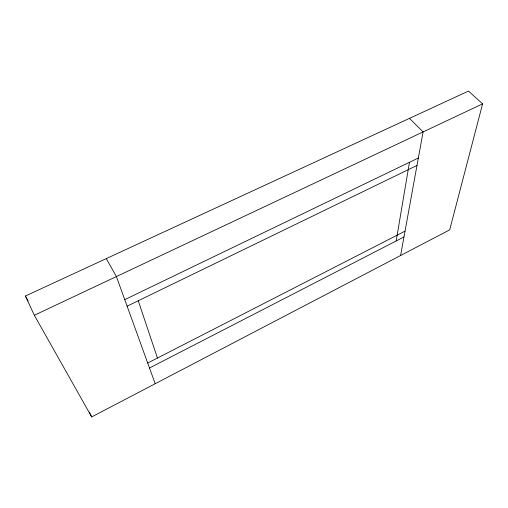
<?xml version="1.0" encoding="UTF-8"?>
<svg xmlns="http://www.w3.org/2000/svg" width="508" height="508" viewBox="0 0 508 508"><rect width="100%" height="100%" fill="white"/><g stroke="black" fill="none" stroke-linecap="round" stroke-linejoin="round"><path stroke-width="0.76" d="M396.164 240.983L409.48 162.287M400.596 255.511L423.094 131.928L409.505 118.351M482.6 103.867L449.701 229.857L91.669 416.928L34.347 315.258L25.4 296.018L468.49 91.072L482.6 103.867L34.347 315.258M149.504 367.989L403.974 236.957M147.707 363.03L405.035 231.14M127.114 306.178L416.992 165.437M124.746 299.65L418.344 158.013M106.293 258.604L116.389 276.568L155.207 383.73M25.4 296.018L28.105 300.857M89.37 412.077L91.669 416.928M138.239 300.761L157.461 358.032"/></g></svg>
